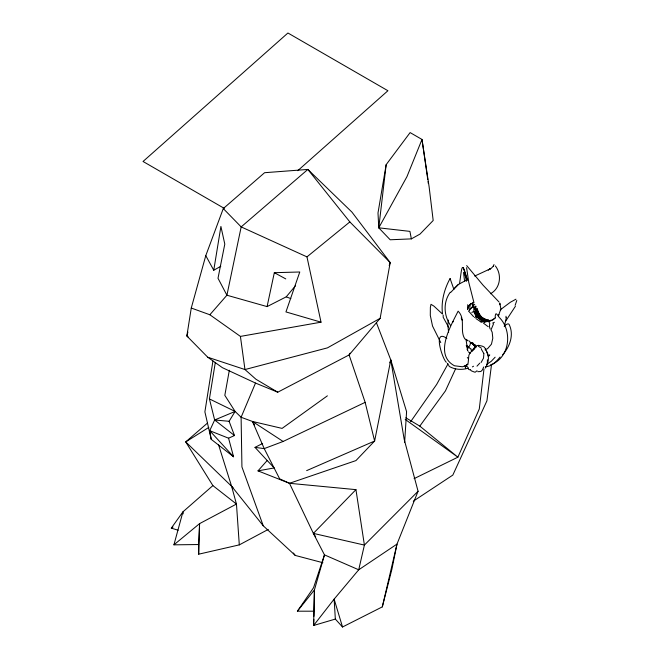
<?xml version="1.0" encoding="UTF-8"?>
<svg xmlns="http://www.w3.org/2000/svg" width="660" height="660" viewBox="0 0 660 660"><rect width="100%" height="100%" fill="white"/><g stroke="black" fill="none" stroke-linecap="round" stroke-linejoin="round"><path stroke-width="0.99" d="M485.529 348.884L484.151 347.053L482.229 346.129L478.533 345.337L475.827 345.914M487.757 321.123L484.448 321.89L476.14 316.833L473.814 311.438L473.847 306.463L471.397 308.055M313.945 616.3L314.424 589.933L324.472 554.87L313.376 533.395L289.476 483.302L279.642 478.822L264.214 448.61L252.45 421.451L241.106 417.268L235.108 411.444L224.821 395.34L229.342 370.243M486.989 351.788C488.829 355.773 489.06 361.111 486.651 364.889M487.418 359.791L487.319 363.767L486.519 366.49L485.24 368.099M268.274 529.411L239.299 544.88L198.676 554.194L199.584 523.628L236.462 504.058L231.561 486.164L218.526 444.7M313.838 619.361L313.607 625.482L335.338 619.08L342.524 627L382.305 606.878L391.9 569.217L396.99 544.096L418.069 491.255L404.176 439.271L390.786 359.939L376.423 322.74M198.668 544.533L199.584 523.628L173.918 544.838L198.668 544.533L198.676 554.194M468.584 311.198L472.543 306.471L472.246 302.907M466.315 365.293L468.088 363.445L468.889 355.187L470.365 352.423L472.032 351.161M494.34 318.442L493.498 319.564L490.685 320.776L484.894 320.1L480.034 316.569L477.419 311.132L477.526 309.177M404.646 442.274L406.585 411.659L390.786 359.939L389.788 362.843M469.672 309.936L470.06 305.514M411.361 238.879L409.926 231.379L378.766 227.824L386.166 164.662L410.116 132.586L421.996 139.45L429.124 186.838L433.183 220.498L419.999 234.094L411.361 238.879L390.184 239.77L378.766 227.824L377.998 212.949L386.166 164.662M483.978 369.08L479.276 409.018L457.891 457.182L414.076 478.648M505.906 317.411L506.047 316.239M491.502 364.691L486.931 400.818L452.826 475.084L413.308 501.179M469.07 340.89C471.71 342.499 470.002 345.931 468.196 347.507M498.902 314.515L498.432 315.711L500.89 308.872L499.768 303.031L499.909 304.664M459.508 283.75C462.008 267.877 461.555 258.497 467.371 280.022M448.486 320.05L447.785 324.778L448.627 332.524M504.265 326.683L506.344 317.551M191.268 308.038L186.854 335.998L207.76 357.233L222.403 367.678L255.511 383.064L277.753 392.205L349.107 354.94L380.143 318.318L390.192 262.597L351.937 212.108L307.849 169.438L264.586 172.706L223.286 208.568L205.78 255.643L191.268 308.038L209.855 314.762L240.422 336.41L321.024 322.179L306.966 256.88L241.172 226.908L223.286 208.568M212.933 360.995L204.889 411.881L211.216 439.321L233.574 456.769L228.566 438.199L209.723 430.699L214.648 419.991L209.418 398.912L215.317 362.406M220.795 266.293L213.757 270.253L220.91 226.454L224.796 244.101L218.006 278.264L226.916 295.226L267.085 306.603L286.234 296.843L295.441 285.813M467.643 309.317L467.981 307.37M475.678 306.19C474.317 312.675 478.467 319.349 484.448 321.89L488.895 321.42L489.291 320.875L485.43 321.09L476.14 316.833L474.474 317.443M495.124 317.724C495.404 311.949 496.32 313.096 499.034 317.163C513.034 330.85 509.834 358.058 490.545 364.881M390.786 359.939L374.624 441.02L355.938 460.589L289.476 483.302L258.002 470.877L267.185 460.498L255.016 447.381L262.647 443.446M267.085 306.603L274.321 272.687L299.78 271.994L285.945 311.924L321.024 322.179M382.305 606.878L396.99 544.096L358.718 569.794L334.133 599.123L313.607 625.482L314.424 589.933L297.396 611.193L314.135 611.193M187.902 332.054L186.854 335.998L188.422 337.219M173.918 544.838L182.944 511.83L212.883 485.603L236.462 504.058L239.299 544.88M467.701 309.524L468.163 307.989L467.627 304.78M452.909 322.105L453.164 321.362M475.967 306.224L475.307 308.146L477.196 312.98L480.422 318.087L485.43 321.09L490.685 320.776L495.47 317.996M468.204 347.614L468.286 346.962M515.13 305.332L516.796 300.481M389.185 265.518L390.192 262.597L349.841 221.925L307.849 169.438L241.172 226.908L226.916 295.226L209.855 314.762M494.018 264.512L493.375 266.161L493.589 265.757L491.634 267.927L488.227 269.998L490.743 268.612L474.713 276.053M493.564 323.713L491.015 329.893L492.17 332.178L492.805 338.192L491.461 344.149L487.575 348.695L486.692 348.991M483.656 366.993L482.443 369.897L480.827 371.514L477.741 371.695M255.511 383.064L241.106 417.268L241.931 466.933L263.233 525.772L295.259 555.431L322.888 562.724M455.656 368.676L445.451 390.868L419.81 426.104L405.867 417.829M450.277 292.207C443.017 302.082 443.718 315.463 450.483 325.347M467.692 307.651L468.798 305.555L470.844 303.691L469.021 306.141M450.772 292.355L458.378 284.435L466.678 280.03M378.766 227.824L406.948 176.657L421.996 139.45L427.771 179.561M448.016 363.866L436.672 384.425L410.611 421.74M481.099 362.522L483.516 358.132L483.879 353.603M350.113 353.166L349.107 354.94L365.153 402.352L374.624 441.02L306.652 470.63M472.543 306.471L472.865 305.926M228.566 438.199L234.482 435.526L229.102 421.294L235.108 411.444L209.418 398.912M505.42 321.536L515.394 306.298M471.9 351.128L476.52 346.558M297.396 611.193L313.541 587.738L324.472 554.87L358.718 569.794L364.402 545.077L355.946 489.646L289.476 483.302M178.15 530.219L171.295 528.14L182.944 511.83L183.15 513.876M502.689 354.717C509.949 346.591 514.272 334.504 509.017 324.241C507.68 322.888 505.873 325.339 504.496 325.438M472.808 349.61L475.398 346.318M500.09 357.052C496.361 361.556 491.56 366.704 485.306 366.688M443.182 315.076L443.19 317.278L448.536 327.046M495.14 357.192L491.255 361.3L487.286 364.048M315.661 536.753L313.376 533.395L355.946 489.646M473.22 350.072L474.21 349.074M418.069 491.255L364.402 545.077L313.376 533.395M488.367 356.326L489.761 354.94L488.367 356.317L485.628 348.942M489.34 321.173L490.363 320.191M458.378 284.435L453.635 289.022M297.751 170.692L387.923 90.733L287.925 33L143.038 161.477L224.285 208.387M207.372 423.167L185.716 441.911L212.883 485.603M479.812 363.14L476.982 366.168M306.966 256.88L349.841 221.925M477.048 370.73L475.274 372.157L474.375 372.05L471.364 370.862L470.365 369.699M473.286 305.547L474.755 304.4M490.421 293.75C500.503 288.453 502.153 274.51 495.346 265.939M500.329 309.779L510.411 302.222L515.955 299.195M450.079 278.561C444.271 289.055 440.921 301.694 442.522 313.912M327.393 395.835L282.092 428.398L252.45 421.451L254.57 424.9M468.814 305.605L471.685 303.616M471.834 312.411L473.814 311.438C477.823 315.084 481.404 320.743 487.542 320.183L488.416 319.588M472.395 366.902L473.542 366.201M171.295 528.14L172.994 527.018M208.816 427.391L185.716 441.911L232.996 487.624M380.143 318.318L327.442 347.87L244.967 369.55L207.76 357.233M255.016 447.381L264.214 448.61L283.115 441.466L365.153 402.352M492.624 323.111L494.398 322.262M468.014 364.567L466.364 365.096M234.482 435.526L214.648 419.991L235.108 411.444M465.828 365.524L462.52 366.778L454.459 365.772C433.661 354.502 450.813 325.883 458.114 311.157C466.076 319.085 459.343 330.462 464.871 338.918L466.001 339.339L467.758 350.873L467.024 348.983M487.072 321.04L484.448 321.89L480.199 321.197L483.491 321.527L480.909 322.385M467.915 368.247C461.876 370.136 454.938 369.674 449.402 366.531L448.709 365.483M488.153 320.397L485.43 321.09L483.912 319.885M258.002 470.877L274.213 467.932L267.185 460.498M476.71 308.113L477.196 312.98L480.034 316.569L482.724 317.658M470.398 343.167L473.278 343.2M214.648 419.991L229.102 421.294M482.542 319.457L479.647 318.854L473.814 311.438M470.077 369.839L468.715 369.501L467.973 367.315M485.092 319.308L480.422 318.087L478.566 314.474M450.103 278.57L453.882 289.352M484.993 349.775L485.933 350.097M466.216 345.386L471.273 349.198M490.108 328.936L489.39 326.452L489.769 323.565L488.449 320.941M468.823 348.084L466.422 346.714M286.234 296.843L290.854 298.609M446.837 338.365C432.259 328.102 442.645 359.584 446.333 362.274M470.324 353.232L468.344 351.854M487.542 320.183L480.034 316.569L479.011 313.739M274.321 272.687L285.772 278.908M480.422 321.502L475.877 318.574M472.791 343.819L475.513 345.337L472.106 343.142M277.753 392.205L255.964 379.261L244.967 369.55L240.422 336.41M478.31 346.219L481.42 348.216M466.199 339.702L467.973 340.832L466.546 339.735M252.45 421.451L283.115 441.466M478.789 313.17L477.419 311.132L477.015 309.136L477.196 312.98L479.292 314.919M405.199 419.397L457.891 457.182L419.81 426.104M483.491 323.185L488.202 326.708M481.371 349.288L483.821 353.496M480.109 316.849L476.305 313.822L473.847 306.463L477.634 312.667M481.396 316.866L484.894 320.1M231.396 454.732L233.574 456.769L209.723 430.699L211.216 439.321M471.248 342.598L475.464 346.706L472.527 342.903M467.305 357.555L468.41 358.603M473.591 316.676L469.054 311.627M442.225 313.805L433.892 306.091L430.988 304.318L430.369 307.403L430.295 315.389L432.531 326.057L440.756 342.606M498.993 301.966L483.07 285.202L466.678 265.592M470.91 349.816L471.883 350.93M472.89 343.687L475.34 346.673M231.561 486.164L263.233 525.772M475.513 346.838L473.36 344.124L475.769 347.218M293.345 553.014L295.259 555.431M467.709 346.079L468.179 346.797M477.419 311.132L482.023 317.749M447.315 363.388L448.247 364.79M466.158 365.285L467.082 366.828L466.125 365.203M205.78 255.643L213.757 270.253M461.785 319.291L462.289 320.323M461.183 317.963L461.431 318.516M463.246 267.77L467.288 280.145M477.295 309.02L478.327 311.85M500.56 309.812L500.692 310.233M473.995 302.816L468.765 282.34L466.579 267.688M342.524 627L334.133 599.123L335.338 619.08M465.176 275.203L464.409 272.324L466.471 281.325M472.865 302.338L473.335 305.753M465.135 365.59L465.564 368.239L465.234 365.648M428.06 181.566L428.348 183.579M463.51 272.432L464.623 281.531"/></g></svg>
